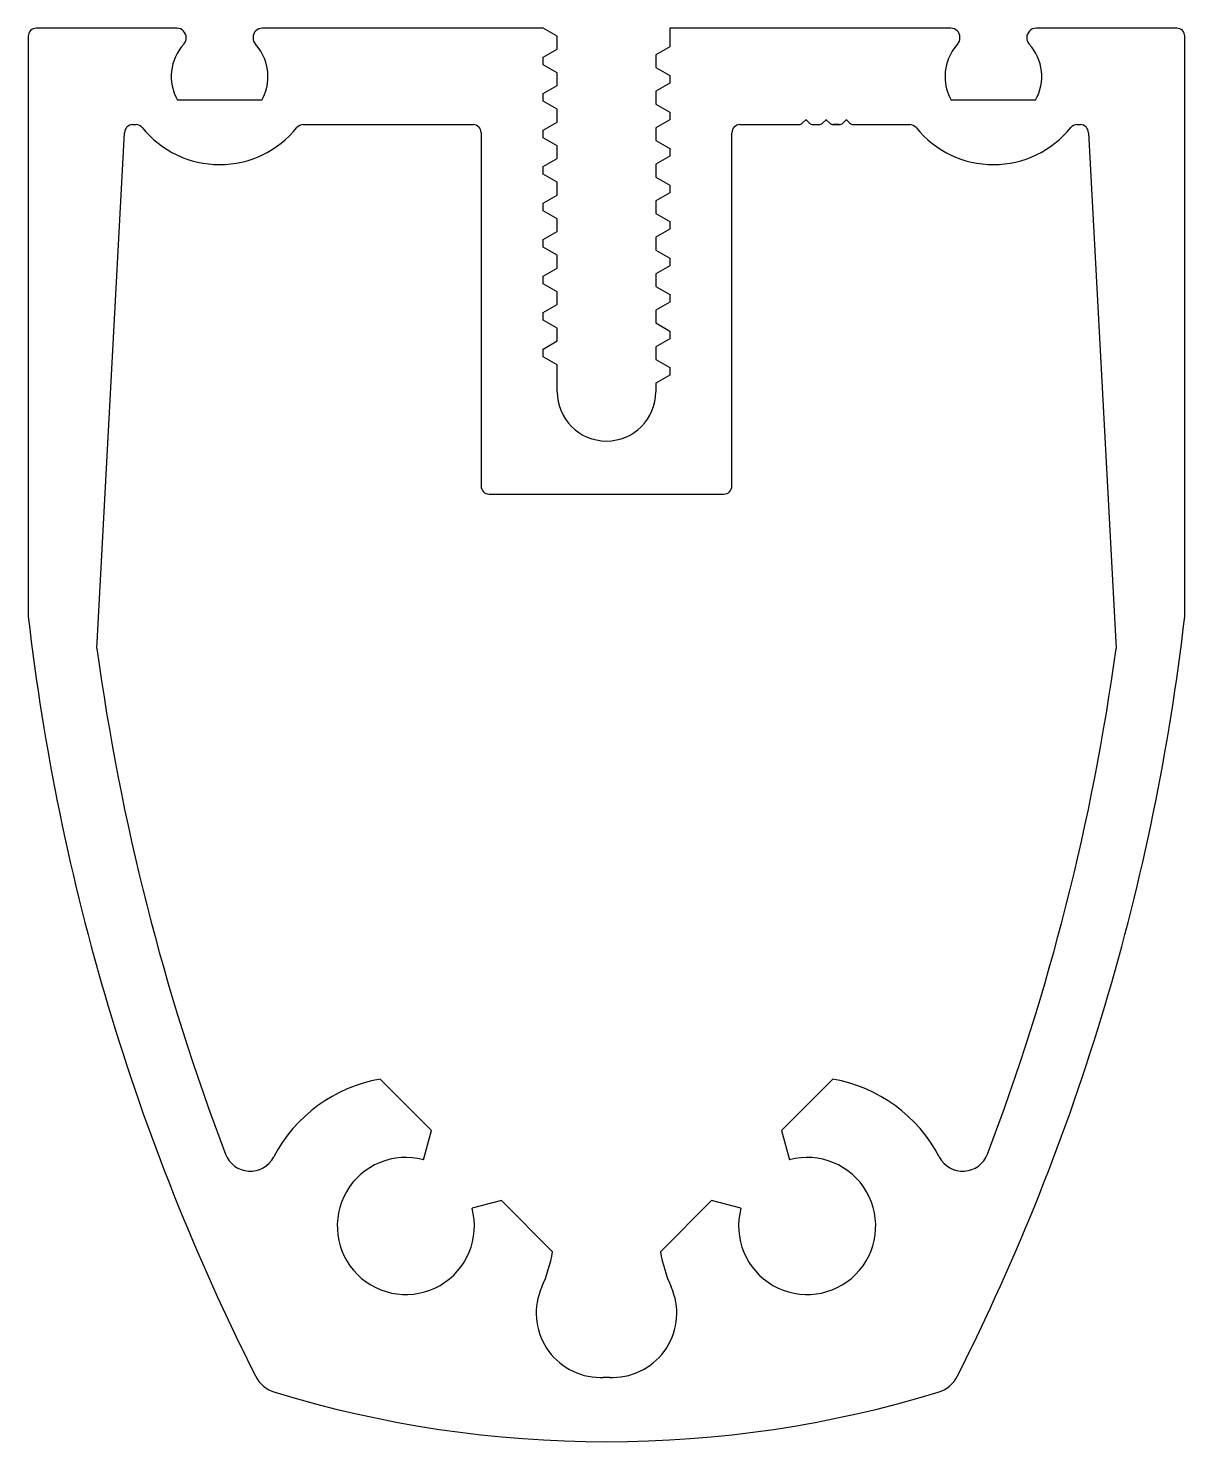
# Model space of a CAD drawing. Header units: inches. Extents: x -28.6 to 28.5, y 1.3 to 71.2.
import ezdxf

# ---------------------------------------------------------------- set-up
doc = ezdxf.new("R2010")
doc.units = ezdxf.units.IN
doc.header["$MEASUREMENT"] = 0

msp = doc.modelspace()

# ---------------------------------------------------------------- linework, layer by layer
at = {"color": 6}
for p, q in [((-28.631, 70.801), (-28.631, 42.126)), ((-21.284, 71.198), (-28.234, 71.198)), ((-21.284, 71.198), (-21.284, 71.198)), ((-20.827, 70.718), (-20.827, 70.738)), ((-17.525, 70.744), (-17.525, 70.723)), ((-3.18, 71.198), (-17.068, 71.198)), ((-17.068, 71.198), (-17.068, 71.198)), ((-2.494, 70.802), (-3.18, 71.198)), ((-2.494, 70.171), (-2.494, 70.802)), ((-2.494, 70.802), (-2.494, 70.802)), ((16.956, 71.198), (3.068, 71.198)), ((3.068, 71.198), (3.068, 70.284)), ((16.956, 71.198), (16.956, 71.198)), ((16.956, 71.198), (16.956, 71.198)), ((17.413, 70.723), (17.413, 70.744)), ((20.715, 70.738), (20.715, 70.718)), ((28.122, 71.198), (21.172, 71.198)), ((21.172, 71.198), (21.172, 71.198)), ((28.519, 42.126), (28.519, 70.801)), ((-20.945, 70.414), (-20.945, 70.414)), ((-17.407, 70.414), (-17.407, 70.414)), ((-3.18, 69.776), (-2.495, 70.171)), ((-2.495, 70.171), (-2.494, 70.171)), ((3.068, 70.284), (2.382, 69.888)), ((2.382, 69.888), (2.382, 69.888)), ((2.382, 69.888), (2.382, 69.257)), ((3.068, 70.284), (3.068, 70.284)), ((17.294, 70.414), (17.294, 70.414)), ((20.833, 70.414), (20.833, 70.414)), ((-3.18, 69.395), (-3.18, 69.776)), ((-3.18, 69.776), (-3.18, 69.776)), ((-2.494, 68.999), (-3.18, 69.395)), ((-3.18, 69.395), (-3.18, 69.395)), ((2.382, 69.257), (2.382, 69.257)), ((2.382, 69.257), (3.068, 68.861)), ((-16.788, 68.811), (-16.788, 68.811)), ((-2.495, 68.368), (-2.494, 68.999)), ((-2.494, 68.999), (-2.494, 68.999)), ((3.068, 68.48), (2.382, 68.084)), ((3.068, 68.861), (3.068, 68.861)), ((3.068, 68.861), (3.068, 68.48)), ((3.068, 68.48), (3.068, 68.48)), ((16.676, 68.811), (16.676, 68.811)), ((-3.18, 67.972), (-2.495, 68.368)), ((-3.18, 67.591), (-3.18, 67.972)), ((-3.18, 67.972), (-3.18, 67.972)), ((-2.495, 68.368), (-2.495, 68.368)), ((2.382, 68.084), (2.382, 68.084)), ((2.382, 68.084), (2.382, 67.454)), ((-17.094, 67.642), (-21.258, 67.642)), ((-2.494, 67.196), (-3.18, 67.591)), ((-3.18, 67.591), (-3.18, 67.591)), ((-2.494, 67.195), (-2.494, 67.196)), ((-2.494, 66.565), (-2.494, 67.195)), ((2.382, 67.454), (2.382, 67.454)), ((2.382, 67.454), (3.068, 67.058)), ((3.068, 67.058), (3.068, 67.058)), ((3.068, 67.058), (3.068, 66.677)), ((21.146, 67.642), (16.982, 67.642)), ((-3.18, 66.169), (-2.495, 66.565)), ((-2.495, 66.565), (-2.494, 66.565)), ((3.068, 66.677), (2.382, 66.281)), ((-3.18, 65.788), (-3.18, 66.169)), ((-3.18, 66.169), (-3.18, 66.169)), ((-2.494, 65.392), (-3.18, 65.788)), ((-3.18, 65.788), (-3.18, 65.788)), ((2.382, 66.281), (2.382, 66.281)), ((2.382, 66.281), (2.382, 65.65)), ((-2.494, 64.761), (-2.494, 65.392)), ((-2.494, 65.392), (-2.494, 65.392)), ((2.382, 65.65), (2.382, 65.651)), ((2.382, 65.651), (3.068, 65.255)), ((3.068, 65.255), (3.068, 65.254)), ((3.068, 65.254), (3.068, 64.873)), ((-3.18, 64.365), (-2.495, 64.761)), ((-3.18, 63.984), (-3.18, 64.365)), ((-3.18, 64.365), (-3.18, 64.365)), ((-2.495, 64.761), (-2.494, 64.761)), ((3.068, 64.873), (2.382, 64.477)), ((2.382, 64.477), (2.382, 64.477)), ((2.382, 64.477), (2.382, 63.847)), ((3.068, 64.873), (3.068, 64.873)), ((-2.494, 63.589), (-3.18, 63.985)), ((-3.18, 63.985), (-3.18, 63.984)), ((-2.494, 63.588), (-2.494, 63.589)), ((-2.494, 62.958), (-2.494, 63.588)), ((2.382, 63.847), (2.382, 63.847)), ((2.382, 63.847), (3.068, 63.451)), ((-3.18, 62.562), (-2.495, 62.958)), ((-2.495, 62.958), (-2.494, 62.958)), ((3.068, 63.07), (2.382, 62.674)), ((3.068, 63.451), (3.068, 63.451)), ((3.068, 63.451), (3.068, 63.07)), ((3.068, 63.07), (3.068, 63.07)), ((-3.18, 62.181), (-3.18, 62.562)), ((-3.18, 62.562), (-3.18, 62.562)), ((-2.494, 61.785), (-3.18, 62.181)), ((-3.18, 62.181), (-3.18, 62.181)), ((2.382, 62.674), (2.382, 62.674)), ((2.382, 62.674), (2.382, 62.044)), ((-2.494, 61.155), (-2.494, 61.785)), ((-2.494, 61.785), (-2.494, 61.785)), ((2.382, 62.044), (2.382, 62.044)), ((2.382, 62.044), (3.068, 61.648)), ((3.068, 61.648), (3.068, 61.648)), ((3.068, 61.648), (3.068, 61.267)), ((-3.18, 60.759), (-2.495, 61.155)), ((-2.495, 61.155), (-2.494, 61.155)), ((3.068, 61.267), (2.382, 60.871)), ((2.382, 60.871), (2.382, 60.871)), ((2.382, 60.871), (2.382, 60.24)), ((3.068, 61.267), (3.068, 61.267)), ((-3.18, 60.378), (-3.18, 60.759)), ((-3.18, 60.759), (-3.18, 60.759)), ((-2.494, 59.982), (-3.18, 60.378)), ((-3.18, 60.378), (-3.18, 60.378)), ((2.382, 60.24), (2.382, 60.24)), ((2.382, 60.24), (3.068, 59.844)), ((-2.494, 59.351), (-2.494, 59.982)), ((-2.494, 59.982), (-2.494, 59.982)), ((3.068, 59.463), (2.382, 59.067)), ((3.068, 59.844), (3.068, 59.844)), ((3.068, 59.844), (3.068, 59.463)), ((3.068, 59.463), (3.068, 59.463)), ((-3.18, 58.955), (-2.495, 59.351)), ((-3.18, 58.574), (-3.18, 58.955)), ((-3.18, 58.955), (-3.18, 58.955)), ((-2.495, 59.351), (-2.494, 59.351)), ((2.382, 59.067), (2.382, 59.067)), ((2.382, 59.067), (2.382, 58.437)), ((-2.494, 58.179), (-3.18, 58.575)), ((-3.18, 58.575), (-3.18, 58.574)), ((-2.494, 58.178), (-2.494, 58.179)), ((-2.494, 57.548), (-2.494, 58.178)), ((2.382, 58.437), (2.382, 58.437)), ((2.382, 58.437), (3.068, 58.041)), ((3.068, 58.041), (3.068, 58.041)), ((3.068, 58.041), (3.068, 57.66)), ((-3.18, 57.152), (-2.495, 57.548)), ((-2.495, 57.548), (-2.494, 57.548)), ((3.068, 57.66), (2.382, 57.264)), ((3.068, 57.66), (3.068, 57.66)), ((-3.18, 56.771), (-3.18, 57.152)), ((-3.18, 57.152), (-3.18, 57.152)), ((-2.494, 56.375), (-3.18, 56.771)), ((-3.18, 56.771), (-3.18, 56.771)), ((2.382, 57.264), (2.382, 57.264)), ((2.382, 57.264), (2.382, 56.634)), ((2.382, 56.634), (2.382, 56.634)), ((2.382, 56.634), (3.068, 56.238)), ((-2.494, 55.744), (-2.494, 56.375)), ((-2.494, 56.375), (-2.494, 56.375)), ((3.068, 56.238), (3.068, 56.238)), ((3.068, 56.238), (3.068, 55.857)), ((-3.18, 55.348), (-2.495, 55.744)), ((-3.18, 54.968), (-3.18, 55.349)), ((-3.18, 55.349), (-3.18, 55.348)), ((-2.495, 55.744), (-2.494, 55.744)), ((3.068, 55.856), (2.382, 55.46)), ((2.382, 55.46), (2.382, 55.461)), ((2.382, 55.461), (2.382, 54.83)), ((3.068, 55.857), (3.068, 55.856)), ((-2.494, 54.572), (-3.18, 54.968)), ((-3.18, 54.968), (-3.18, 54.968)), ((-2.494, 53.24), (-2.494, 54.572)), ((-2.494, 54.572), (-2.494, 54.572)), ((2.382, 54.83), (2.382, 54.83)), ((2.382, 54.83), (3.068, 54.434)), ((3.068, 54.053), (2.382, 53.657)), ((3.068, 54.434), (3.068, 54.434)), ((3.068, 54.434), (3.068, 54.053)), ((3.068, 54.053), (3.068, 54.053)), ((-2.494, 53.24), (-2.494, 53.24)), ((2.382, 53.657), (2.382, 53.657)), ((2.382, 53.657), (2.382, 53.24)), ((2.382, 53.24), (2.382, 53.24)), ((-16.45, 3.795), (-16.45, 3.795)), ((16.337, 3.795), (16.337, 3.795))]:
    msp.add_line(p, q, dxfattribs=at)
at = {"color": 4}
for p, q in [((-23.472, 66.436), (-23.306, 66.436)), ((-15.046, 66.436), (-6.651, 66.436)), ((6.538, 66.436), (9.444, 66.436)), ((9.621, 66.509), (9.792, 66.68)), ((9.804, 66.68), (9.975, 66.509)), ((10.152, 66.436), (10.444, 66.436)), ((10.621, 66.509), (10.792, 66.68)), ((10.804, 66.68), (10.975, 66.509)), ((11.151, 66.436), (11.444, 66.436)), ((11.444, 66.436), (11.151, 66.436)), ((11.151, 66.436), (11.444, 66.436)), ((11.444, 66.436), (11.151, 66.436)), ((11.151, 66.436), (11.444, 66.436)), ((11.621, 66.509), (11.792, 66.68)), ((11.804, 66.68), (11.975, 66.509)), ((12.151, 66.436), (14.934, 66.436)), ((23.194, 66.436), (23.36, 66.436)), ((-25.237, 40.551), (-23.869, 66.039)), ((-6.254, 66.039), (-6.254, 48.576)), ((6.142, 48.576), (6.142, 66.039)), ((23.756, 66.039), (25.125, 40.551)), ((-5.857, 48.18), (5.745, 48.18)), ((-8.709, 16.731), (-11.243, 19.265)), ((11.131, 19.265), (8.597, 16.731)), ((-9.097, 15.281), (-8.709, 16.731)), ((8.597, 16.731), (8.985, 15.281)), ((-5.253, 13.274), (-6.702, 12.886)), ((-2.718, 10.74), (-5.253, 13.274)), ((5.14, 13.274), (2.606, 10.74)), ((6.59, 12.886), (5.14, 13.274)), ((-0.056, 4.523), (-0.214, 4.523)), ((0.102, 4.523), (-0.056, 4.523))]:
    msp.add_line(p, q, dxfattribs=at)
at = {"color": 6}
for centre, radius, start, end in [((-28.234, 70.801), 0.397, 89.99999, 180), ((-21.284, 70.741), 0.457, 359.64261, 90), ((-21.284, 70.721), 0.457, 317.82193, 359.64261), ((-17.068, 70.741), 0.457, 90, 179.64261), ((-17.068, 70.721), 0.457, 179.64261, 222.17808), ((16.956, 70.741), 0.457, 0.35739, 90), ((16.956, 70.721), 0.457, 317.82192, 0.35739), ((21.172, 70.741), 0.457, 90, 180.35739), ((21.172, 70.721), 0.457, 180.35739, 222.17807), ((28.122, 70.801), 0.397, 360, 90.00001), ((-19.176, 68.811), 2.388, 137.82223, 209.29864), ((-19.176, 68.811), 2.388, 360, 42.17776), ((19.064, 68.811), 2.388, 137.82224, 180), ((19.064, 68.811), 2.388, 330.70136, 42.17777), ((-19.176, 68.811), 2.388, 330.70136, 360), ((19.064, 68.811), 2.388, 180, 209.29864), ((-0.056, 53.24), 2.438, 180, 0), ((82.145, 54.826), 111.502, 186.54014, 206.77316), ((-82.258, 54.826), 111.502, 333.22684, 353.45986), ((-15.986, 5.314), 1.588, 206.77316, 253.0203), ((15.874, 5.314), 1.588, 286.9797, 333.22684), ((-0.056, 57.484), 56.136, 253.0203, 286.9797)]:
    msp.add_arc(centre, radius, start, end, dxfattribs=at)
at = {"color": 4}
for centre, radius, start, end in [((-23.472, 66.039), 0.397, 90, 180), ((-23.306, 66.036), 0.4, 38.91804, 90), ((-15.046, 66.036), 0.4, 90, 141.08196), ((-6.651, 66.039), 0.397, 0, 90), ((6.538, 66.039), 0.397, 90, 180), ((9.444, 66.686), 0.25, 270, 315), ((9.798, 66.674), 0.008, 45, 135), ((10.152, 66.686), 0.25, 225, 270), ((10.444, 66.686), 0.25, 270, 315), ((10.798, 66.674), 0.008, 45, 135), ((11.151, 66.686), 0.25, 225, 270), ((11.444, 66.686), 0.25, 270, 315), ((11.798, 66.674), 0.008, 45, 135), ((12.151, 66.686), 0.25, 225, 270), ((14.934, 66.036), 0.4, 38.91804, 90), ((23.194, 66.036), 0.4, 90, 141.08196), ((23.36, 66.039), 0.397, 0, 90), ((-19.176, 69.371), 4.908, 218.91804, 321.08196), ((19.064, 69.371), 4.908, 218.91804, 321.08196), ((-5.857, 48.576), 0.397, 180, 270), ((5.745, 48.576), 0.397, 270, 0), ((87.026, 55.78), 113.292, 187.72536, 200.79225), ((-87.138, 55.78), 113.292, 339.20775, 352.27464), ((-9.974, 12.009), 7.366, 99.92494, 152.39976), ((9.862, 12.009), 7.366, 27.60024, 80.07506), ((-17.662, 16.029), 1.31, 200.79225, 332.39976), ((-9.974, 12.009), 3.387, 75.0032, 15.00309), ((9.862, 12.009), 3.387, 164.998, 104.9968), ((17.55, 16.029), 1.31, 207.60024, 339.20775), ((-9.974, 12.009), 7.366, 335.86481, 350.07502), ((9.862, 12.009), 7.366, 189.92498, 204.13519), ((-0.354, 7.699), 3.175, 155.8648, 269.68845), ((0.242, 7.699), 3.175, 270.31155, 24.1352), ((-0.056, 62.512), 57.989, 269.68845, 269.84424), ((-0.056, 62.512), 57.989, 270.15576, 270.31155)]:
    msp.add_arc(centre, radius, start, end, dxfattribs=at)

doc.saveas('drawing.dxf')
